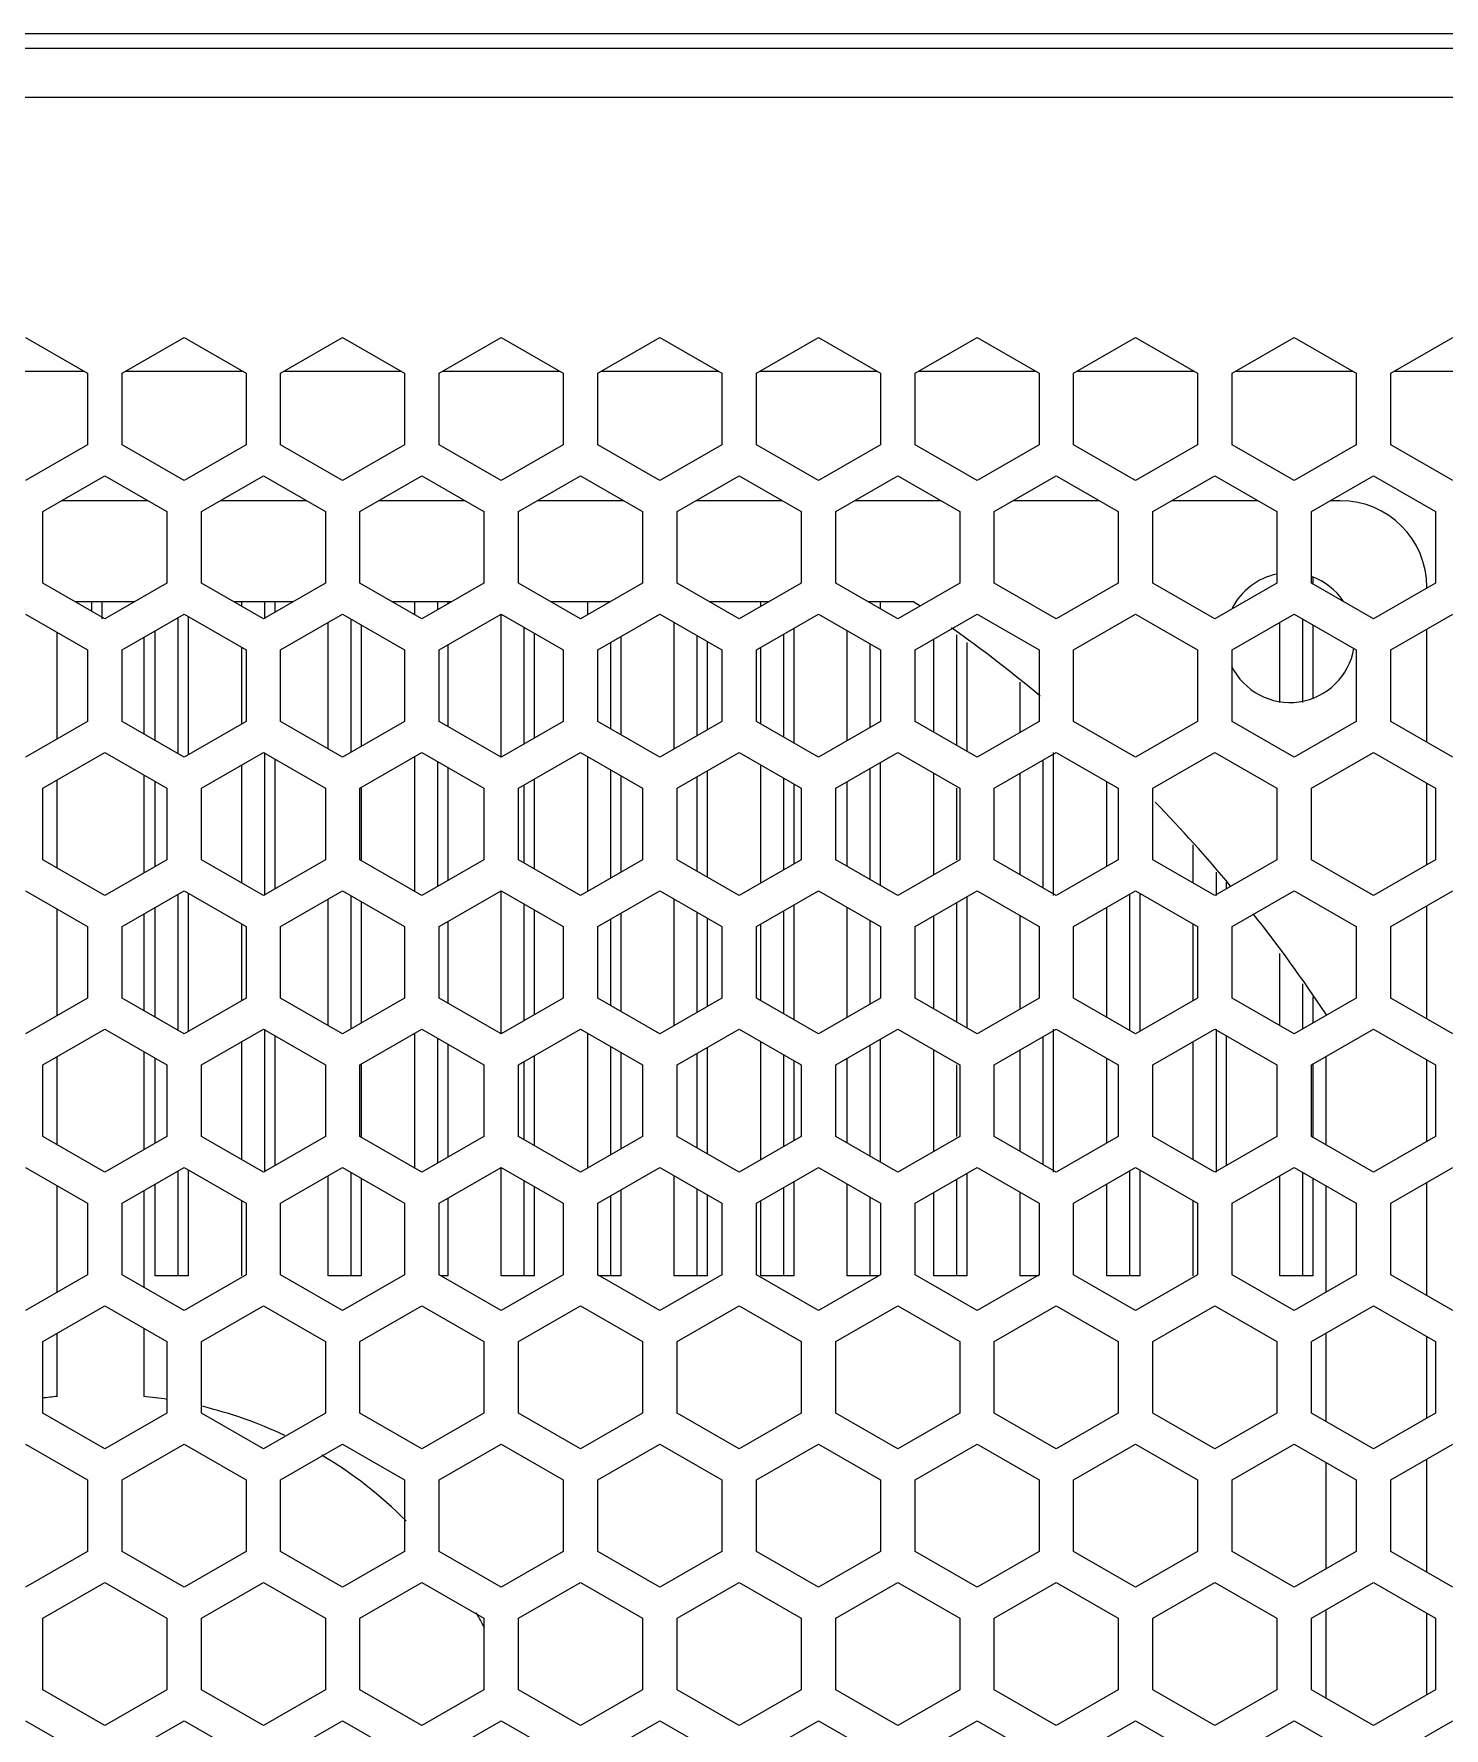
# Model space of a CAD drawing. Header units: millimetres. Extents: x 10297564 to 11610295, y -9287743 to -8409454.
# Drawn here: x 10535861 to 10536842, y -9094850 to -9093670 of the extents above; entities that cross this region are included whole.
import ezdxf

# ---------------------------------------------------------------- set-up
doc = ezdxf.new("R2010")
doc.units = ezdxf.units.MM
doc.header["$LTSCALE"] = 100
doc.layers.add('-0', color=7, linetype='Continuous')

# ---------------------------------------------------------------- blocks, each defined once
blk = doc.blocks.new('인버터 외형도')
at = {"layer": '-0', "linetype": 'Continuous'}
for p, q in [((127467.44, 40890.73), (115864.67, 40890.73)), ((115864.67, 40883.21), (127467.44, 40883.21)), ((115864.67, 40857.62), (127467.44, 40857.62)), ((125035.53, 40732.19), (125067.88, 40713.51)), ((125085.94, 40713.51), (125118.3, 40732.19)), ((125118.3, 40732.19), (125150.65, 40713.51)), ((125168.71, 40713.51), (125201.07, 40732.19)), ((125201.07, 40732.19), (125233.42, 40713.51)), ((125251.48, 40713.51), (125283.84, 40732.19)), ((125283.84, 40732.19), (125316.19, 40713.51)), ((125334.25, 40713.51), (125366.6, 40732.19)), ((125366.6, 40732.19), (125398.96, 40713.51)), ((125417.02, 40713.51), (125449.37, 40732.19)), ((125449.37, 40732.19), (125481.73, 40713.51)), ((125499.79, 40713.51), (125532.14, 40732.19)), ((125532.14, 40732.19), (125564.5, 40713.51)), ((125582.56, 40713.51), (125614.91, 40732.19)), ((125614.91, 40732.19), (125647.27, 40713.51)), ((125665.33, 40713.51), (125697.68, 40732.19)), ((125697.68, 40732.19), (125730.04, 40713.51)), ((125748.1, 40713.51), (125780.45, 40732.19)), ((125005.15, 40714.66), (125065.9, 40714.66)), ((125067.88, 40713.51), (125067.88, 40676.15)), ((125085.94, 40676.15), (125085.94, 40713.51)), ((125087.92, 40714.66), (125148.67, 40714.66)), ((125150.65, 40713.51), (125150.65, 40676.15)), ((125168.71, 40676.15), (125168.71, 40713.51)), ((125170.69, 40714.66), (125231.44, 40714.66)), ((125233.42, 40713.51), (125233.42, 40676.15)), ((125251.48, 40676.15), (125251.48, 40713.51)), ((125253.46, 40714.66), (125314.21, 40714.66)), ((125316.19, 40713.51), (125316.19, 40676.15)), ((125334.25, 40676.15), (125334.25, 40713.51)), ((125336.23, 40714.66), (125396.98, 40714.66)), ((125398.96, 40713.51), (125398.96, 40676.15)), ((125417.02, 40676.15), (125417.02, 40713.51)), ((125419, 40714.66), (125479.75, 40714.66)), ((125481.73, 40713.51), (125481.73, 40676.15)), ((125499.79, 40676.15), (125499.79, 40713.51)), ((125501.77, 40714.66), (125562.52, 40714.66)), ((125564.5, 40713.51), (125564.5, 40676.15)), ((125582.56, 40676.15), (125582.56, 40713.51)), ((125584.54, 40714.66), (125645.29, 40714.66)), ((125647.27, 40713.51), (125647.27, 40676.15)), ((125665.33, 40676.15), (125665.33, 40713.51)), ((125667.31, 40714.66), (125728.05, 40714.66)), ((125730.04, 40713.51), (125730.04, 40676.15)), ((125748.1, 40676.15), (125748.1, 40713.51)), ((125750.08, 40714.66), (125810.82, 40714.66)), ((125067.88, 40676.15), (125035.53, 40657.47)), ((125118.3, 40657.47), (125085.94, 40676.15)), ((125150.65, 40676.15), (125118.3, 40657.47)), ((125201.07, 40657.47), (125168.71, 40676.15)), ((125233.42, 40676.15), (125201.07, 40657.47)), ((125283.84, 40657.47), (125251.48, 40676.15)), ((125316.19, 40676.15), (125283.84, 40657.47)), ((125366.6, 40657.47), (125334.25, 40676.15)), ((125398.96, 40676.15), (125366.6, 40657.47)), ((125449.37, 40657.47), (125417.02, 40676.15)), ((125481.73, 40676.15), (125449.37, 40657.47)), ((125532.14, 40657.47), (125499.79, 40676.15)), ((125564.5, 40676.15), (125532.14, 40657.47)), ((125614.91, 40657.47), (125582.56, 40676.15)), ((125647.27, 40676.15), (125614.91, 40657.47)), ((125697.68, 40657.47), (125665.33, 40676.15)), ((125730.04, 40676.15), (125697.68, 40657.47)), ((125780.45, 40657.47), (125748.1, 40676.15)), ((125044.56, 40641.28), (125076.91, 40659.96)), ((125076.91, 40659.96), (125109.27, 40641.28)), ((125127.33, 40641.28), (125159.68, 40659.96)), ((125159.68, 40659.96), (125192.04, 40641.28)), ((125210.1, 40641.28), (125242.45, 40659.96)), ((125242.45, 40659.96), (125274.81, 40641.28)), ((125292.86, 40641.28), (125325.22, 40659.96)), ((125325.22, 40659.96), (125357.58, 40641.28)), ((125375.63, 40641.28), (125407.99, 40659.96)), ((125407.99, 40659.96), (125440.34, 40641.28)), ((125458.4, 40641.28), (125490.76, 40659.96)), ((125490.76, 40659.96), (125523.11, 40641.28)), ((125541.17, 40641.28), (125573.53, 40659.96)), ((125573.53, 40659.96), (125605.88, 40641.28)), ((125623.94, 40641.28), (125656.3, 40659.96)), ((125656.3, 40659.96), (125688.65, 40641.28)), ((125706.71, 40641.28), (125739.07, 40659.96)), ((125739.07, 40659.96), (125771.42, 40641.28)), ((125099.46, 40646.94), (125054.36, 40646.94)), ((125182.23, 40646.94), (125137.13, 40646.94)), ((125265, 40646.94), (125219.9, 40646.94)), ((125347.77, 40646.94), (125302.67, 40646.94)), ((125430.54, 40646.94), (125385.44, 40646.94)), ((125513.31, 40646.94), (125468.21, 40646.94)), ((125596.08, 40646.94), (125550.98, 40646.94)), ((125678.85, 40646.94), (125633.75, 40646.94)), ((125721.76, 40646.94), (125716.51, 40646.94)), ((125044.56, 40603.92), (125044.56, 40641.28)), ((125109.27, 40641.28), (125109.27, 40603.92)), ((125127.33, 40603.92), (125127.33, 40641.28)), ((125192.04, 40641.28), (125192.04, 40603.92)), ((125210.1, 40603.92), (125210.1, 40641.28)), ((125274.81, 40641.28), (125274.81, 40603.92)), ((125292.86, 40603.92), (125292.86, 40641.28)), ((125357.58, 40641.28), (125357.58, 40603.92)), ((125375.63, 40603.92), (125375.63, 40641.28)), ((125440.34, 40641.28), (125440.34, 40603.92)), ((125458.4, 40603.92), (125458.4, 40641.28)), ((125523.11, 40641.28), (125523.11, 40603.92)), ((125541.17, 40603.92), (125541.17, 40641.28)), ((125605.88, 40641.28), (125605.88, 40603.92)), ((125623.94, 40603.92), (125623.94, 40641.28)), ((125688.65, 40641.28), (125688.65, 40603.92)), ((125706.71, 40603.92), (125706.71, 40641.28)), ((125771.42, 40641.28), (125771.42, 40603.92)), ((125076.91, 40585.24), (125044.56, 40603.92)), ((125109.27, 40603.92), (125076.91, 40585.24)), ((125159.68, 40585.24), (125127.33, 40603.92)), ((125192.04, 40603.92), (125159.68, 40585.24)), ((125242.45, 40585.24), (125210.1, 40603.92)), ((125274.81, 40603.92), (125242.45, 40585.24)), ((125325.22, 40585.24), (125292.86, 40603.92)), ((125357.58, 40603.92), (125325.22, 40585.24)), ((125407.99, 40585.24), (125375.63, 40603.92)), ((125440.34, 40603.92), (125407.99, 40585.24)), ((125490.76, 40585.24), (125458.4, 40603.92)), ((125523.11, 40603.92), (125490.76, 40585.24)), ((125573.53, 40585.24), (125541.17, 40603.92)), ((125605.88, 40603.92), (125573.53, 40585.24)), ((125656.3, 40585.24), (125623.94, 40603.92)), ((125688.65, 40603.92), (125656.3, 40585.24)), ((125739.07, 40585.24), (125706.71, 40603.92)), ((125707.39, 40606.89), (125707.39, 40603.92)), ((125771.42, 40603.92), (125739.07, 40585.24)), ((125766.91, 40601.31), (125766.91, 40601.79)), ((125061.27, 40594.27), (125092.55, 40594.27)), ((125070.14, 40589.15), (125070.14, 40594.27)), ((125075.33, 40594.27), (125075.33, 40585.24)), ((125144.04, 40594.27), (125175.32, 40594.27)), ((125148.39, 40591.76), (125148.39, 40594.27)), ((125160.43, 40585.24), (125160.43, 40594.27)), ((125165.63, 40594.27), (125165.63, 40588.67)), ((125226.81, 40594.27), (125258.09, 40594.27)), ((125238.68, 40587.41), (125238.68, 40594.27)), ((125250.72, 40590.01), (125250.72, 40594.27)), ((125255.92, 40594.27), (125255.92, 40593.01)), ((125309.58, 40594.27), (125340.86, 40594.27)), ((125328.98, 40587.41), (125328.98, 40594.27)), ((125392.35, 40594.27), (125423.63, 40594.27)), ((125419.27, 40591.75), (125419.27, 40594.27)), ((125475.12, 40594.27), (125498.91, 40594.27)), ((125481.65, 40594.27), (125481.65, 40590.49)), ((125035.53, 40587.72), (125067.88, 40569.04)), ((125085.94, 40569.04), (125118.3, 40587.72)), ((125115.28, 40514.74), (125115.28, 40585.98)), ((125118.3, 40587.72), (125150.65, 40569.04)), ((125120.48, 40586.46), (125120.48, 40514.26)), ((125168.71, 40569.04), (125201.07, 40587.72)), ((125193.54, 40517.35), (125193.54, 40583.38)), ((125201.07, 40587.72), (125233.42, 40569.04)), ((125205.58, 40515.61), (125205.58, 40585.12)), ((125251.48, 40569.04), (125283.84, 40587.72)), ((125283.83, 40513), (125283.83, 40587.72)), ((125283.84, 40587.72), (125316.19, 40569.04)), ((125334.25, 40569.04), (125366.6, 40587.72)), ((125366.6, 40587.72), (125398.96, 40569.04)), ((125374.12, 40517.34), (125374.12, 40583.38)), ((125417.02, 40569.04), (125449.37, 40587.72)), ((125449.37, 40587.72), (125481.73, 40569.04)), ((125499.79, 40569.04), (125532.14, 40587.72)), ((125532.14, 40587.72), (125564.5, 40569.04)), ((125582.56, 40569.04), (125614.91, 40587.72)), ((125614.91, 40587.72), (125647.27, 40569.04)), ((125665.33, 40569.04), (125697.68, 40587.72)), ((125690.15, 40541.6), (125690.15, 40583.38)), ((125697.68, 40587.72), (125730.04, 40569.04)), ((125702.19, 40541.6), (125702.19, 40585.12)), ((125748.1, 40569.04), (125780.45, 40587.72)), ((125052.08, 40522.56), (125052.08, 40578.17)), ((125097.23, 40575.56), (125097.23, 40525.17)), ((125103.24, 40521.69), (125103.24, 40579.03)), ((125210.77, 40582.12), (125210.77, 40518.61)), ((125295.87, 40519.95), (125295.87, 40580.78)), ((125301.07, 40577.78), (125301.07, 40522.95)), ((125346.21, 40575.95), (125346.21, 40524.78)), ((125386.17, 40524.3), (125386.17, 40576.43)), ((125431.31, 40523.43), (125431.31, 40577.3)), ((125436.51, 40580.3), (125436.51, 40520.43)), ((125464.42, 40521.69), (125464.42, 40579.04)), ((125509.57, 40526.04), (125509.57, 40574.69)), ((125521.61, 40519.09), (125521.61, 40576.93)), ((125707.39, 40582.12), (125707.39, 40544.02)), ((125766.91, 40520.82), (125766.91, 40579.9)), ((125067.88, 40569.04), (125067.88, 40531.68)), ((125085.94, 40531.68), (125085.94, 40569.04)), ((125148.39, 40530.38), (125148.39, 40570.35)), ((125150.65, 40569.04), (125150.65, 40531.68)), ((125168.71, 40531.68), (125168.71, 40569.04)), ((125233.42, 40569.04), (125233.42, 40531.68)), ((125251.48, 40531.68), (125251.48, 40569.04)), ((125255.92, 40571.61), (125255.92, 40529.12)), ((125316.19, 40569.04), (125316.19, 40531.68)), ((125334.25, 40531.68), (125334.25, 40569.04)), ((125341.02, 40527.78), (125341.02, 40572.95)), ((125391.36, 40573.43), (125391.36, 40527.3)), ((125398.96, 40569.04), (125398.96, 40531.68)), ((125417.02, 40531.68), (125417.02, 40569.04)), ((125419.27, 40530.38), (125419.27, 40570.34)), ((125476.46, 40528.64), (125476.46, 40572.09)), ((125481.73, 40569.04), (125481.73, 40531.68)), ((125499.79, 40531.68), (125499.79, 40569.04)), ((125526.8, 40572.96), (125526.8, 40516.09)), ((125564.5, 40569.04), (125564.5, 40531.68)), ((125582.56, 40531.68), (125582.56, 40569.04)), ((125647.27, 40569.04), (125647.27, 40531.68)), ((125665.33, 40531.68), (125665.33, 40569.04)), ((125730.04, 40569.04), (125730.04, 40531.68)), ((125748.1, 40531.68), (125748.1, 40569.04)), ((125554.71, 40526.03), (125554.71, 40552.21)), ((125067.88, 40531.68), (125035.53, 40513)), ((125118.3, 40513), (125085.94, 40531.68)), ((125150.65, 40531.68), (125118.3, 40513)), ((125201.07, 40513), (125168.71, 40531.68)), ((125233.42, 40531.68), (125201.07, 40513)), ((125283.84, 40513), (125251.48, 40531.68)), ((125316.19, 40531.68), (125283.84, 40513)), ((125366.6, 40513), (125334.25, 40531.68)), ((125398.96, 40531.68), (125366.6, 40513)), ((125449.37, 40513), (125417.02, 40531.68)), ((125481.73, 40531.68), (125449.37, 40513)), ((125532.14, 40513), (125499.79, 40531.68)), ((125564.5, 40531.68), (125532.14, 40513)), ((125614.91, 40513), (125582.56, 40531.68)), ((125647.27, 40531.68), (125614.91, 40513)), ((125697.68, 40513), (125665.33, 40531.68)), ((125730.04, 40531.68), (125697.68, 40513)), ((125780.45, 40513), (125748.1, 40531.68)), ((125044.56, 40496.81), (125076.91, 40515.49)), ((125076.91, 40515.49), (125109.27, 40496.81)), ((125127.33, 40496.81), (125159.68, 40515.49)), ((125159.68, 40515.49), (125192.04, 40496.81)), ((125160.43, 40440.77), (125160.43, 40515.49)), ((125210.1, 40496.81), (125242.45, 40515.49)), ((125238.68, 40442.94), (125238.68, 40513.31)), ((125242.45, 40515.49), (125274.81, 40496.81)), ((125292.86, 40496.81), (125325.22, 40515.49)), ((125325.22, 40515.49), (125357.58, 40496.81)), ((125328.98, 40442.94), (125328.98, 40513.32)), ((125375.63, 40496.81), (125407.99, 40515.49)), ((125407.99, 40515.49), (125440.34, 40496.81)), ((125458.4, 40496.81), (125490.76, 40515.49)), ((125490.76, 40515.49), (125523.11, 40496.81)), ((125541.17, 40496.81), (125573.53, 40515.49)), ((125571.95, 40515.49), (125571.95, 40440.77)), ((125573.53, 40515.49), (125605.88, 40496.81)), ((125623.94, 40496.81), (125656.3, 40515.49)), ((125656.3, 40515.49), (125688.65, 40496.81)), ((125706.71, 40496.81), (125739.07, 40515.49)), ((125739.07, 40515.49), (125771.42, 40496.81)), ((125097.23, 40503.76), (125097.23, 40452.5)), ((125148.39, 40447.29), (125148.39, 40508.97)), ((125165.63, 40512.06), (125165.63, 40444.2)), ((125250.72, 40445.54), (125250.72, 40510.71)), ((125255.92, 40507.71), (125255.92, 40448.54)), ((125341.02, 40449.89), (125341.02, 40506.37)), ((125346.21, 40503.37), (125346.21, 40452.89)), ((125391.36, 40505.89), (125391.36, 40450.37)), ((125419.27, 40447.28), (125419.27, 40508.98)), ((125476.46, 40449.02), (125476.46, 40507.23)), ((125481.65, 40510.23), (125481.65, 40446.02)), ((125509.57, 40451.63), (125509.57, 40504.63)), ((125554.71, 40451.63), (125554.71, 40504.63)), ((125566.75, 40444.68), (125566.75, 40511.58)), ((125044.56, 40459.45), (125044.56, 40496.81)), ((125052.08, 40455.1), (125052.08, 40501.15)), ((125103.24, 40455.97), (125103.24, 40500.29)), ((125109.27, 40496.81), (125109.27, 40459.45)), ((125127.33, 40459.45), (125127.33, 40496.81)), ((125192.04, 40496.81), (125192.04, 40459.45)), ((125210.1, 40459.45), (125210.1, 40496.81)), ((125210.77, 40496.81), (125210.77, 40459.45)), ((125274.81, 40496.81), (125274.81, 40459.45)), ((125292.86, 40459.45), (125292.86, 40496.81)), ((125295.87, 40457.71), (125295.87, 40498.54)), ((125301.07, 40501.54), (125301.07, 40454.71)), ((125357.58, 40496.81), (125357.58, 40459.45)), ((125375.63, 40459.45), (125375.63, 40496.81)), ((125386.17, 40453.37), (125386.17, 40502.89)), ((125431.31, 40454.23), (125431.31, 40502.02)), ((125436.51, 40499.02), (125436.51, 40457.23)), ((125440.34, 40496.81), (125440.34, 40459.45)), ((125458.4, 40459.45), (125458.4, 40496.81)), ((125464.42, 40455.98), (125464.42, 40500.28)), ((125521.61, 40459.45), (125521.61, 40496.81)), ((125523.11, 40496.81), (125523.11, 40459.45)), ((125541.17, 40459.45), (125541.17, 40496.81)), ((125599.86, 40455.97), (125599.86, 40500.29)), ((125605.88, 40496.81), (125605.88, 40459.45)), ((125623.94, 40459.45), (125623.94, 40496.81)), ((125688.65, 40496.81), (125688.65, 40459.45)), ((125706.71, 40459.45), (125706.71, 40496.81)), ((125766.91, 40456.84), (125766.91, 40499.42)), ((125771.42, 40496.81), (125771.42, 40459.45)), ((125076.91, 40440.77), (125044.56, 40459.45)), ((125109.27, 40459.45), (125076.91, 40440.77)), ((125159.68, 40440.77), (125127.33, 40459.45)), ((125192.04, 40459.45), (125159.68, 40440.77)), ((125242.45, 40440.77), (125210.1, 40459.45)), ((125274.81, 40459.45), (125242.45, 40440.77)), ((125325.22, 40440.77), (125292.86, 40459.45)), ((125357.58, 40459.45), (125325.22, 40440.77)), ((125407.99, 40440.77), (125375.63, 40459.45)), ((125440.34, 40459.45), (125407.99, 40440.77)), ((125490.76, 40440.77), (125458.4, 40459.45)), ((125523.11, 40459.45), (125490.76, 40440.77)), ((125573.53, 40440.77), (125541.17, 40459.45)), ((125605.88, 40459.45), (125573.53, 40440.77)), ((125656.3, 40440.77), (125623.94, 40459.45)), ((125645.01, 40447.29), (125645.01, 40467.34)), ((125688.65, 40459.45), (125656.3, 40440.77)), ((125739.07, 40440.77), (125706.71, 40459.45)), ((125771.42, 40459.45), (125739.07, 40440.77)), ((125657.05, 40440.77), (125657.05, 40453.01)), ((125035.53, 40443.25), (125067.88, 40424.57)), ((125085.94, 40424.57), (125118.3, 40443.25)), ((125115.28, 40370.27), (125115.28, 40441.51)), ((125118.3, 40443.25), (125150.65, 40424.57)), ((125120.48, 40441.99), (125120.48, 40369.79)), ((125168.71, 40424.57), (125201.07, 40443.25)), ((125201.07, 40443.25), (125233.42, 40424.57)), ((125251.48, 40424.57), (125283.84, 40443.25)), ((125283.83, 40368.53), (125283.83, 40443.25)), ((125283.84, 40443.25), (125316.19, 40424.57)), ((125334.25, 40424.57), (125366.6, 40443.25)), ((125366.6, 40443.25), (125398.96, 40424.57)), ((125417.02, 40424.57), (125449.37, 40443.25)), ((125449.37, 40443.25), (125481.73, 40424.57)), ((125499.79, 40424.57), (125532.14, 40443.25)), ((125532.14, 40443.25), (125564.5, 40424.57)), ((125582.56, 40424.57), (125614.91, 40443.25)), ((125611.9, 40370.27), (125611.9, 40441.51)), ((125614.91, 40443.25), (125647.27, 40424.57)), ((125617.1, 40441.99), (125617.1, 40369.79)), ((125662.24, 40447.81), (125662.24, 40444.2)), ((125665.33, 40424.57), (125697.68, 40443.25)), ((125697.68, 40443.25), (125730.04, 40424.57)), ((125748.1, 40424.57), (125780.45, 40443.25)), ((125052.08, 40378.09), (125052.08, 40433.7)), ((125103.24, 40377.22), (125103.24, 40434.56)), ((125193.54, 40372.88), (125193.54, 40438.91)), ((125205.58, 40371.14), (125205.58, 40440.65)), ((125210.77, 40437.65), (125210.77, 40374.14)), ((125295.87, 40375.48), (125295.87, 40436.31)), ((125301.07, 40433.31), (125301.07, 40378.48)), ((125374.12, 40372.87), (125374.12, 40438.91)), ((125431.31, 40378.96), (125431.31, 40432.83)), ((125436.51, 40435.83), (125436.51, 40375.96)), ((125464.42, 40377.22), (125464.42, 40434.57)), ((125521.61, 40374.62), (125521.61, 40437.17)), ((125526.8, 40440.17), (125526.8, 40371.62)), ((125599.86, 40377.22), (125599.86, 40434.56)), ((125766.91, 40376.35), (125766.91, 40435.43)), ((125067.88, 40424.57), (125067.88, 40387.21)), ((125085.94, 40387.21), (125085.94, 40424.57)), ((125097.23, 40431.09), (125097.23, 40380.7)), ((125148.39, 40385.91), (125148.39, 40425.88)), ((125150.65, 40424.57), (125150.65, 40387.21)), ((125168.71, 40387.21), (125168.71, 40424.57)), ((125233.42, 40424.57), (125233.42, 40387.21)), ((125251.48, 40387.21), (125251.48, 40424.57)), ((125255.92, 40427.14), (125255.92, 40384.65)), ((125316.19, 40424.57), (125316.19, 40387.21)), ((125334.25, 40387.21), (125334.25, 40424.57)), ((125341.02, 40383.3), (125341.02, 40428.48)), ((125346.21, 40431.48), (125346.21, 40380.31)), ((125386.17, 40379.83), (125386.17, 40431.96)), ((125391.36, 40428.96), (125391.36, 40382.83)), ((125398.96, 40424.57), (125398.96, 40387.21)), ((125417.02, 40387.21), (125417.02, 40424.57)), ((125419.27, 40385.91), (125419.27, 40425.87)), ((125476.46, 40384.17), (125476.46, 40427.62)), ((125481.73, 40424.57), (125481.73, 40387.21)), ((125499.79, 40387.21), (125499.79, 40424.57)), ((125509.57, 40381.57), (125509.57, 40430.22)), ((125554.71, 40381.56), (125554.71, 40430.22)), ((125564.5, 40424.57), (125564.5, 40387.21)), ((125582.56, 40387.21), (125582.56, 40424.57)), ((125645.01, 40385.91), (125645.01, 40425.88)), ((125647.27, 40424.57), (125647.27, 40387.21)), ((125665.33, 40387.21), (125665.33, 40424.57)), ((125730.04, 40424.57), (125730.04, 40387.21)), ((125748.1, 40387.21), (125748.1, 40424.57)), ((125690.15, 40372.88), (125690.15, 40410.47)), ((125702.19, 40371.14), (125702.19, 40394.7)), ((125067.88, 40387.21), (125035.53, 40368.53)), ((125118.3, 40368.53), (125085.94, 40387.21)), ((125150.65, 40387.21), (125118.3, 40368.53)), ((125201.07, 40368.53), (125168.71, 40387.21)), ((125233.42, 40387.21), (125201.07, 40368.53)), ((125283.84, 40368.53), (125251.48, 40387.21)), ((125316.19, 40387.21), (125283.84, 40368.53)), ((125366.6, 40368.53), (125334.25, 40387.21)), ((125398.96, 40387.21), (125366.6, 40368.53)), ((125449.37, 40368.53), (125417.02, 40387.21)), ((125481.73, 40387.21), (125449.37, 40368.53)), ((125532.14, 40368.53), (125499.79, 40387.21)), ((125564.5, 40387.21), (125532.14, 40368.53)), ((125614.91, 40368.53), (125582.56, 40387.21)), ((125647.27, 40387.21), (125614.91, 40368.53)), ((125697.68, 40368.53), (125665.33, 40387.21)), ((125730.04, 40387.21), (125697.68, 40368.53)), ((125707.39, 40387.9), (125707.39, 40374.14)), ((125780.45, 40368.53), (125748.1, 40387.21)), ((125044.56, 40352.34), (125076.91, 40371.02)), ((125076.91, 40371.02), (125109.27, 40352.34)), ((125127.33, 40352.34), (125159.68, 40371.02)), ((125159.68, 40371.02), (125192.04, 40352.34)), ((125160.43, 40296.3), (125160.43, 40371.02)), ((125210.1, 40352.34), (125242.45, 40371.02)), ((125242.45, 40371.02), (125274.81, 40352.34)), ((125292.86, 40352.34), (125325.22, 40371.02)), ((125325.22, 40371.02), (125357.58, 40352.34)), ((125375.63, 40352.34), (125407.99, 40371.02)), ((125407.99, 40371.02), (125440.34, 40352.34)), ((125458.4, 40352.34), (125490.76, 40371.02)), ((125490.76, 40371.02), (125523.11, 40352.34)), ((125541.17, 40352.34), (125573.53, 40371.02)), ((125571.95, 40371.02), (125571.95, 40296.3)), ((125573.53, 40371.02), (125605.88, 40352.34)), ((125623.94, 40352.34), (125656.3, 40371.02)), ((125656.3, 40371.02), (125688.65, 40352.34)), ((125657.05, 40296.3), (125657.05, 40371.02)), ((125706.71, 40352.34), (125739.07, 40371.02)), ((125714.24, 40378.94), (125714.24, 40378.09)), ((125739.07, 40371.02), (125771.42, 40352.34)), ((125148.39, 40302.82), (125148.39, 40364.5)), ((125165.63, 40367.59), (125165.63, 40299.73)), ((125238.68, 40298.47), (125238.68, 40368.84)), ((125250.72, 40301.07), (125250.72, 40366.24)), ((125255.92, 40363.24), (125255.92, 40304.07)), ((125328.98, 40298.47), (125328.98, 40368.85)), ((125341.02, 40305.42), (125341.02, 40361.9)), ((125419.27, 40302.81), (125419.27, 40364.51)), ((125476.46, 40304.55), (125476.46, 40362.76)), ((125481.65, 40365.76), (125481.65, 40301.55)), ((125566.75, 40300.21), (125566.75, 40367.11)), ((125645.01, 40302.82), (125645.01, 40364.5)), ((125662.24, 40367.59), (125662.24, 40299.73)), ((125052.08, 40310.63), (125052.08, 40356.68)), ((125097.23, 40359.29), (125097.23, 40308.03)), ((125103.24, 40311.5), (125103.24, 40355.82)), ((125295.87, 40313.24), (125295.87, 40354.07)), ((125301.07, 40357.07), (125301.07, 40310.24)), ((125346.21, 40358.9), (125346.21, 40308.42)), ((125386.17, 40308.9), (125386.17, 40358.42)), ((125391.36, 40361.42), (125391.36, 40305.9)), ((125431.31, 40309.76), (125431.31, 40357.55)), ((125436.51, 40354.55), (125436.51, 40312.76)), ((125464.42, 40311.5), (125464.42, 40355.81)), ((125509.57, 40307.16), (125509.57, 40360.16)), ((125554.71, 40307.16), (125554.71, 40360.16)), ((125599.86, 40311.5), (125599.86, 40355.82)), ((125714.24, 40356.68), (125714.24, 40310.63)), ((125766.91, 40312.37), (125766.91, 40354.94)), ((125044.56, 40314.98), (125044.56, 40352.34)), ((125109.27, 40352.34), (125109.27, 40314.98)), ((125127.33, 40314.98), (125127.33, 40352.34)), ((125192.04, 40352.34), (125192.04, 40314.98)), ((125210.1, 40314.98), (125210.1, 40352.34)), ((125210.77, 40352.34), (125210.77, 40314.98)), ((125274.81, 40352.34), (125274.81, 40314.98)), ((125292.86, 40314.98), (125292.86, 40352.34)), ((125357.58, 40352.34), (125357.58, 40314.98)), ((125375.63, 40314.98), (125375.63, 40352.34)), ((125440.34, 40352.34), (125440.34, 40314.98)), ((125458.4, 40314.98), (125458.4, 40352.34)), ((125521.61, 40314.98), (125521.61, 40352.34)), ((125523.11, 40352.34), (125523.11, 40314.98)), ((125541.17, 40314.98), (125541.17, 40352.34)), ((125605.88, 40352.34), (125605.88, 40314.98)), ((125623.94, 40314.98), (125623.94, 40352.34)), ((125688.65, 40352.34), (125688.65, 40314.98)), ((125706.71, 40314.98), (125706.71, 40352.34)), ((125707.39, 40352.34), (125707.39, 40314.98)), ((125771.42, 40352.34), (125771.42, 40314.98)), ((125076.91, 40296.3), (125044.56, 40314.98)), ((125109.27, 40314.98), (125076.91, 40296.3)), ((125159.68, 40296.3), (125127.33, 40314.98)), ((125192.04, 40314.98), (125159.68, 40296.3)), ((125242.45, 40296.3), (125210.1, 40314.98)), ((125274.81, 40314.98), (125242.45, 40296.3)), ((125325.22, 40296.3), (125292.86, 40314.98)), ((125357.58, 40314.98), (125325.22, 40296.3)), ((125407.99, 40296.3), (125375.63, 40314.98)), ((125440.34, 40314.98), (125407.99, 40296.3)), ((125490.76, 40296.3), (125458.4, 40314.98)), ((125523.11, 40314.98), (125490.76, 40296.3)), ((125573.53, 40296.3), (125541.17, 40314.98)), ((125605.88, 40314.98), (125573.53, 40296.3)), ((125656.3, 40296.3), (125623.94, 40314.98)), ((125688.65, 40314.98), (125656.3, 40296.3)), ((125739.07, 40296.3), (125706.71, 40314.98)), ((125771.42, 40314.98), (125739.07, 40296.3)), ((125035.53, 40298.78), (125067.88, 40280.1)), ((125085.94, 40280.1), (125118.3, 40298.78)), ((125115.28, 40242.12), (125115.28, 40297.04)), ((125118.3, 40298.78), (125150.65, 40280.1)), ((125120.48, 40297.52), (125120.48, 40242.12)), ((125168.71, 40280.1), (125201.07, 40298.78)), ((125193.54, 40242.12), (125193.54, 40294.44)), ((125201.07, 40298.78), (125233.42, 40280.1)), ((125205.58, 40242.12), (125205.58, 40296.18)), ((125210.77, 40293.18), (125210.77, 40242.12)), ((125251.48, 40280.1), (125283.84, 40298.78)), ((125283.83, 40242.12), (125283.83, 40298.78)), ((125283.84, 40298.78), (125316.19, 40280.1)), ((125295.87, 40242.12), (125295.87, 40291.83)), ((125334.25, 40280.1), (125366.6, 40298.78)), ((125366.6, 40298.78), (125398.96, 40280.1)), ((125374.12, 40242.12), (125374.12, 40294.44)), ((125417.02, 40280.1), (125449.37, 40298.78)), ((125436.51, 40291.35), (125436.51, 40242.12)), ((125449.37, 40298.78), (125481.73, 40280.1)), ((125499.79, 40280.1), (125532.14, 40298.78)), ((125521.61, 40242.12), (125521.61, 40292.7)), ((125526.8, 40295.7), (125526.8, 40242.12)), ((125532.14, 40298.78), (125564.5, 40280.1)), ((125582.56, 40280.1), (125614.91, 40298.78)), ((125611.9, 40242.12), (125611.9, 40297.04)), ((125614.91, 40298.78), (125647.27, 40280.1)), ((125617.1, 40297.52), (125617.1, 40242.12)), ((125665.33, 40280.1), (125697.68, 40298.78)), ((125690.15, 40242.12), (125690.15, 40294.44)), ((125697.68, 40298.78), (125730.04, 40280.1)), ((125702.19, 40242.12), (125702.19, 40296.18)), ((125707.39, 40293.18), (125707.39, 40242.12)), ((125748.1, 40280.1), (125780.45, 40298.78)), ((125052.08, 40233.62), (125052.08, 40289.23)), ((125097.23, 40286.62), (125097.23, 40236.23)), ((125103.24, 40242.12), (125103.24, 40290.09)), ((125255.92, 40282.67), (125255.92, 40242.12)), ((125301.07, 40288.84), (125301.07, 40242.12)), ((125341.02, 40242.12), (125341.02, 40284.01)), ((125346.21, 40287.01), (125346.21, 40242.12)), ((125386.17, 40242.12), (125386.17, 40287.49)), ((125391.36, 40284.49), (125391.36, 40242.12)), ((125431.31, 40242.12), (125431.31, 40288.36)), ((125464.42, 40242.12), (125464.42, 40290.1)), ((125476.46, 40242.12), (125476.46, 40283.15)), ((125509.57, 40242.12), (125509.57, 40285.75)), ((125554.71, 40242.12), (125554.71, 40285.75)), ((125599.86, 40242.12), (125599.86, 40290.09)), ((125714.24, 40289.23), (125714.24, 40233.62)), ((125766.91, 40231.88), (125766.91, 40290.96)), ((125067.88, 40280.1), (125067.88, 40242.74)), ((125085.94, 40242.74), (125085.94, 40280.1)), ((125148.39, 40242.12), (125148.39, 40281.41)), ((125150.65, 40280.1), (125150.65, 40242.74)), ((125168.71, 40242.74), (125168.71, 40280.1)), ((125233.42, 40280.1), (125233.42, 40242.74)), ((125251.48, 40242.74), (125251.48, 40280.1)), ((125316.19, 40280.1), (125316.19, 40242.74)), ((125334.25, 40242.74), (125334.25, 40280.1)), ((125398.96, 40280.1), (125398.96, 40242.74)), ((125417.02, 40242.74), (125417.02, 40280.1)), ((125419.27, 40242.12), (125419.27, 40281.4)), ((125481.73, 40280.1), (125481.73, 40242.74)), ((125499.79, 40242.74), (125499.79, 40280.1)), ((125564.5, 40280.1), (125564.5, 40242.74)), ((125582.56, 40242.74), (125582.56, 40280.1)), ((125645.01, 40242.12), (125645.01, 40281.41)), ((125647.27, 40280.1), (125647.27, 40242.74)), ((125665.33, 40242.74), (125665.33, 40280.1)), ((125730.04, 40280.1), (125730.04, 40242.74)), ((125748.1, 40242.74), (125748.1, 40280.1)), ((125067.88, 40242.74), (125035.53, 40224.06)), ((125118.3, 40224.06), (125085.94, 40242.74)), ((125120.48, 40242.12), (125103.24, 40242.12)), ((125150.65, 40242.74), (125118.3, 40224.06)), ((125201.07, 40224.06), (125168.71, 40242.74)), ((125210.77, 40242.12), (125193.54, 40242.12)), ((125233.42, 40242.74), (125201.07, 40224.06)), ((125283.84, 40224.06), (125251.48, 40242.74)), ((125255.92, 40242.12), (125252.56, 40242.12)), ((125301.07, 40242.12), (125283.83, 40242.12)), ((125316.19, 40242.74), (125283.84, 40224.06)), ((125366.6, 40224.06), (125334.25, 40242.74)), ((125346.21, 40242.12), (125334.25, 40242.12)), ((125398.96, 40242.74), (125366.6, 40224.06)), ((125391.36, 40242.12), (125374.12, 40242.12)), ((125449.37, 40224.06), (125417.02, 40242.74)), ((125436.51, 40242.12), (125419.27, 40242.12)), ((125481.73, 40242.74), (125449.37, 40224.06)), ((125480.65, 40242.12), (125464.42, 40242.12)), ((125532.14, 40224.06), (125499.79, 40242.74)), ((125526.8, 40242.12), (125509.57, 40242.12)), ((125564.5, 40242.74), (125532.14, 40224.06)), ((125564.5, 40242.12), (125554.71, 40242.12)), ((125614.91, 40224.06), (125582.56, 40242.74)), ((125617.1, 40242.12), (125599.86, 40242.12)), ((125647.27, 40242.74), (125614.91, 40224.06)), ((125697.68, 40224.06), (125665.33, 40242.74)), ((125707.39, 40242.12), (125690.15, 40242.12)), ((125730.04, 40242.74), (125697.68, 40224.06)), ((125780.45, 40224.06), (125748.1, 40242.74)), ((125044.56, 40207.87), (125076.91, 40226.55)), ((125076.91, 40226.55), (125109.27, 40207.87)), ((125127.33, 40207.87), (125159.68, 40226.55)), ((125159.68, 40226.55), (125192.04, 40207.87)), ((125210.1, 40207.87), (125242.45, 40226.55)), ((125242.45, 40226.55), (125274.81, 40207.87)), ((125292.86, 40207.87), (125325.22, 40226.55)), ((125325.22, 40226.55), (125357.58, 40207.87)), ((125375.63, 40207.87), (125407.99, 40226.55)), ((125407.99, 40226.55), (125440.34, 40207.87)), ((125458.4, 40207.87), (125490.76, 40226.55)), ((125490.76, 40226.55), (125523.11, 40207.87)), ((125541.17, 40207.87), (125573.53, 40226.55)), ((125573.53, 40226.55), (125605.88, 40207.87)), ((125623.94, 40207.87), (125656.3, 40226.55)), ((125656.3, 40226.55), (125688.65, 40207.87)), ((125706.71, 40207.87), (125739.07, 40226.55)), ((125739.07, 40226.55), (125771.42, 40207.87)), ((125052.08, 40179.22), (125052.08, 40212.21)), ((125097.23, 40214.82), (125097.23, 40179.22)), ((125714.24, 40212.21), (125714.24, 40166.16)), ((125044.56, 40170.51), (125044.56, 40207.87)), ((125109.27, 40207.87), (125109.27, 40170.51)), ((125127.33, 40170.51), (125127.33, 40207.87)), ((125192.04, 40207.87), (125192.04, 40170.51)), ((125210.1, 40170.51), (125210.1, 40207.87)), ((125274.81, 40207.87), (125274.81, 40170.51)), ((125292.86, 40170.51), (125292.86, 40207.87)), ((125357.58, 40207.87), (125357.58, 40170.51)), ((125375.63, 40170.51), (125375.63, 40207.87)), ((125440.34, 40207.87), (125440.34, 40170.51)), ((125458.4, 40170.51), (125458.4, 40207.87)), ((125523.11, 40207.87), (125523.11, 40170.51)), ((125541.17, 40170.51), (125541.17, 40207.87)), ((125605.88, 40207.87), (125605.88, 40170.51)), ((125623.94, 40170.51), (125623.94, 40207.87)), ((125688.65, 40207.87), (125688.65, 40170.51)), ((125706.71, 40170.51), (125706.71, 40207.87)), ((125766.91, 40167.9), (125766.91, 40210.47)), ((125771.42, 40207.87), (125771.42, 40170.51)), ((125076.91, 40151.83), (125044.56, 40170.51)), ((125109.27, 40170.51), (125076.91, 40151.83)), ((125159.68, 40151.83), (125127.33, 40170.51)), ((125192.04, 40170.51), (125159.68, 40151.83)), ((125242.45, 40151.83), (125210.1, 40170.51)), ((125274.81, 40170.51), (125242.45, 40151.83)), ((125325.22, 40151.83), (125292.86, 40170.51)), ((125357.58, 40170.51), (125325.22, 40151.83)), ((125407.99, 40151.83), (125375.63, 40170.51)), ((125440.34, 40170.51), (125407.99, 40151.83)), ((125490.76, 40151.83), (125458.4, 40170.51)), ((125523.11, 40170.51), (125490.76, 40151.83)), ((125573.53, 40151.83), (125541.17, 40170.51)), ((125605.88, 40170.51), (125573.53, 40151.83)), ((125656.3, 40151.83), (125623.94, 40170.51)), ((125688.65, 40170.51), (125656.3, 40151.83)), ((125739.07, 40151.83), (125706.71, 40170.51)), ((125771.42, 40170.51), (125739.07, 40151.83)), ((125035.53, 40154.31), (125067.88, 40135.63)), ((125085.94, 40135.63), (125118.3, 40154.31)), ((125118.3, 40154.31), (125150.65, 40135.63)), ((125168.71, 40135.63), (125201.07, 40154.31)), ((125201.07, 40154.31), (125233.42, 40135.63)), ((125251.48, 40135.63), (125283.84, 40154.31)), ((125283.84, 40154.31), (125316.19, 40135.63)), ((125334.25, 40135.63), (125366.6, 40154.31)), ((125366.6, 40154.31), (125398.96, 40135.63)), ((125417.02, 40135.63), (125449.37, 40154.31)), ((125449.37, 40154.31), (125481.73, 40135.63)), ((125499.79, 40135.63), (125532.14, 40154.31)), ((125532.14, 40154.31), (125564.5, 40135.63)), ((125582.56, 40135.63), (125614.91, 40154.31)), ((125614.91, 40154.31), (125647.27, 40135.63)), ((125665.33, 40135.63), (125697.68, 40154.31)), ((125697.68, 40154.31), (125730.04, 40135.63)), ((125748.1, 40135.63), (125780.45, 40154.31)), ((125714.24, 40144.76), (125714.24, 40089.15)), ((125766.91, 40087.41), (125766.91, 40146.49)), ((125067.88, 40135.63), (125067.88, 40098.27)), ((125085.94, 40098.27), (125085.94, 40135.63)), ((125150.65, 40135.63), (125150.65, 40098.27)), ((125168.71, 40098.27), (125168.71, 40135.63)), ((125233.42, 40135.63), (125233.42, 40098.27)), ((125251.48, 40098.27), (125251.48, 40135.63)), ((125316.19, 40135.63), (125316.19, 40098.27)), ((125334.25, 40098.27), (125334.25, 40135.63)), ((125398.96, 40135.63), (125398.96, 40098.27)), ((125417.02, 40098.27), (125417.02, 40135.63)), ((125481.73, 40135.63), (125481.73, 40098.27)), ((125499.79, 40098.27), (125499.79, 40135.63)), ((125564.5, 40135.63), (125564.5, 40098.27)), ((125582.56, 40098.27), (125582.56, 40135.63)), ((125647.27, 40135.63), (125647.27, 40098.27)), ((125665.33, 40098.27), (125665.33, 40135.63)), ((125730.04, 40135.63), (125730.04, 40098.27)), ((125748.1, 40098.27), (125748.1, 40135.63)), ((125067.88, 40098.27), (125035.53, 40079.59)), ((125118.3, 40079.59), (125085.94, 40098.27)), ((125150.65, 40098.27), (125118.3, 40079.59)), ((125201.07, 40079.59), (125168.71, 40098.27)), ((125233.42, 40098.27), (125201.07, 40079.59)), ((125283.84, 40079.59), (125251.48, 40098.27)), ((125316.19, 40098.27), (125283.84, 40079.59)), ((125366.6, 40079.59), (125334.25, 40098.27)), ((125398.96, 40098.27), (125366.6, 40079.59)), ((125449.37, 40079.59), (125417.02, 40098.27)), ((125481.73, 40098.27), (125449.37, 40079.59)), ((125532.14, 40079.59), (125499.79, 40098.27)), ((125564.5, 40098.27), (125532.14, 40079.59)), ((125614.91, 40079.59), (125582.56, 40098.27)), ((125647.27, 40098.27), (125614.91, 40079.59)), ((125697.68, 40079.59), (125665.33, 40098.27)), ((125730.04, 40098.27), (125697.68, 40079.59)), ((125780.45, 40079.59), (125748.1, 40098.27)), ((125044.56, 40063.4), (125076.91, 40082.08)), ((125076.91, 40082.08), (125109.27, 40063.4)), ((125127.33, 40063.4), (125159.68, 40082.08)), ((125159.68, 40082.08), (125192.04, 40063.4)), ((125210.1, 40063.4), (125242.45, 40082.08)), ((125242.45, 40082.08), (125274.81, 40063.4)), ((125292.86, 40063.4), (125325.22, 40082.08)), ((125325.22, 40082.08), (125357.58, 40063.4)), ((125375.63, 40063.4), (125407.99, 40082.08)), ((125407.99, 40082.08), (125440.34, 40063.4)), ((125458.4, 40063.4), (125490.76, 40082.08)), ((125490.76, 40082.08), (125523.11, 40063.4)), ((125541.17, 40063.4), (125573.53, 40082.08)), ((125573.53, 40082.08), (125605.88, 40063.4)), ((125623.94, 40063.4), (125656.3, 40082.08)), ((125656.3, 40082.08), (125688.65, 40063.4)), ((125706.71, 40063.4), (125739.07, 40082.08)), ((125739.07, 40082.08), (125771.42, 40063.4)), ((125044.56, 40026.04), (125044.56, 40063.4)), ((125109.27, 40063.4), (125109.27, 40026.04)), ((125127.33, 40026.04), (125127.33, 40063.4)), ((125192.04, 40063.4), (125192.04, 40026.04)), ((125210.1, 40026.04), (125210.1, 40063.4)), ((125274.81, 40063.4), (125274.81, 40026.04)), ((125292.86, 40026.04), (125292.86, 40063.4)), ((125357.58, 40063.4), (125357.58, 40026.04)), ((125375.63, 40026.04), (125375.63, 40063.4)), ((125440.34, 40063.4), (125440.34, 40026.04)), ((125458.4, 40026.04), (125458.4, 40063.4)), ((125523.11, 40063.4), (125523.11, 40026.04)), ((125541.17, 40026.04), (125541.17, 40063.4)), ((125605.88, 40063.4), (125605.88, 40026.04)), ((125623.94, 40026.04), (125623.94, 40063.4)), ((125688.65, 40063.4), (125688.65, 40026.04)), ((125706.71, 40026.04), (125706.71, 40063.4)), ((125714.24, 40067.74), (125714.24, 40021.69)), ((125766.91, 40023.43), (125766.91, 40066)), ((125771.42, 40063.4), (125771.42, 40026.04)), ((125076.91, 40007.36), (125044.56, 40026.04)), ((125109.27, 40026.04), (125076.91, 40007.36)), ((125159.68, 40007.36), (125127.33, 40026.04)), ((125192.04, 40026.04), (125159.68, 40007.36)), ((125242.45, 40007.36), (125210.1, 40026.04)), ((125274.81, 40026.04), (125242.45, 40007.36)), ((125325.22, 40007.36), (125292.86, 40026.04)), ((125357.58, 40026.04), (125325.22, 40007.36)), ((125407.99, 40007.36), (125375.63, 40026.04)), ((125440.34, 40026.04), (125407.99, 40007.36)), ((125490.76, 40007.36), (125458.4, 40026.04)), ((125523.11, 40026.04), (125490.76, 40007.36)), ((125573.53, 40007.36), (125541.17, 40026.04)), ((125605.88, 40026.04), (125573.53, 40007.36)), ((125656.3, 40007.36), (125623.94, 40026.04)), ((125688.65, 40026.04), (125656.3, 40007.36)), ((125739.07, 40007.36), (125706.71, 40026.04)), ((125771.42, 40026.04), (125739.07, 40007.36)), ((125035.53, 40009.84), (125067.88, 39991.16)), ((125085.94, 39991.16), (125118.3, 40009.84)), ((125118.3, 40009.84), (125150.65, 39991.16)), ((125168.71, 39991.16), (125201.07, 40009.84)), ((125201.07, 40009.84), (125233.42, 39991.16)), ((125251.48, 39991.16), (125283.84, 40009.84)), ((125283.84, 40009.84), (125316.19, 39991.16)), ((125334.25, 39991.16), (125366.6, 40009.84)), ((125366.6, 40009.84), (125398.96, 39991.16)), ((125417.02, 39991.16), (125449.37, 40009.84)), ((125449.37, 40009.84), (125481.73, 39991.16)), ((125499.79, 39991.16), (125532.14, 40009.84)), ((125532.14, 40009.84), (125564.5, 39991.16)), ((125582.56, 39991.16), (125614.91, 40009.84)), ((125614.91, 40009.84), (125647.27, 39991.16)), ((125665.33, 39991.16), (125697.68, 40009.84)), ((125697.68, 40009.84), (125730.04, 39991.16)), ((125748.1, 39991.16), (125780.45, 40009.84))]:
    blk.add_line(p, q, dxfattribs=at)
for centre, radius, start, end in [((125721.76, 40601.79), 45.15, 0, 90), ((125695.43, 40575.46), 33.86, 101.74053, 153.04071), ((125695.43, 40575.46), 33.86, 34.0246, 70.44936), ((125074.65, 39954.69), 767.5, 56.13777, 56.44269), ((125074.65, 39954.69), 767.5, 50.27234, 54.63177), ((125695.43, 40575.46), 33.86, 205.86904, 350.57455), ((125074.65, 39954.69), 767.5, 39.77738, 44.17614), ((125074.65, 39954.69), 767.5, 33.55731, 38.38395), ((125074.72, 39954.62), 225.73, 95.75595, 97.72571), ((125074.65, 39954.69), 225.66, 81.1117, 84.25899), ((125074.65, 39954.69), 225.66, 64.77068, 76.43253), ((125074.65, 39954.69), 225.66, 45.01335, 59.18972), ((125074.65, 39954.69), 225.66, 27.36564, 29.60038)]:
    blk.add_arc(centre, radius, start, end, dxfattribs=at)

msp = doc.modelspace()

# ---------------------------------------------------------------- block references
at = {"xscale": 1.333333333333333, "yscale": 1.333333333333333, "zscale": 1.333333333333333}
msp.add_blockref('인버터 외형도', (10369140.6, -9148191), dxfattribs=at)

doc.saveas('drawing.dxf')
